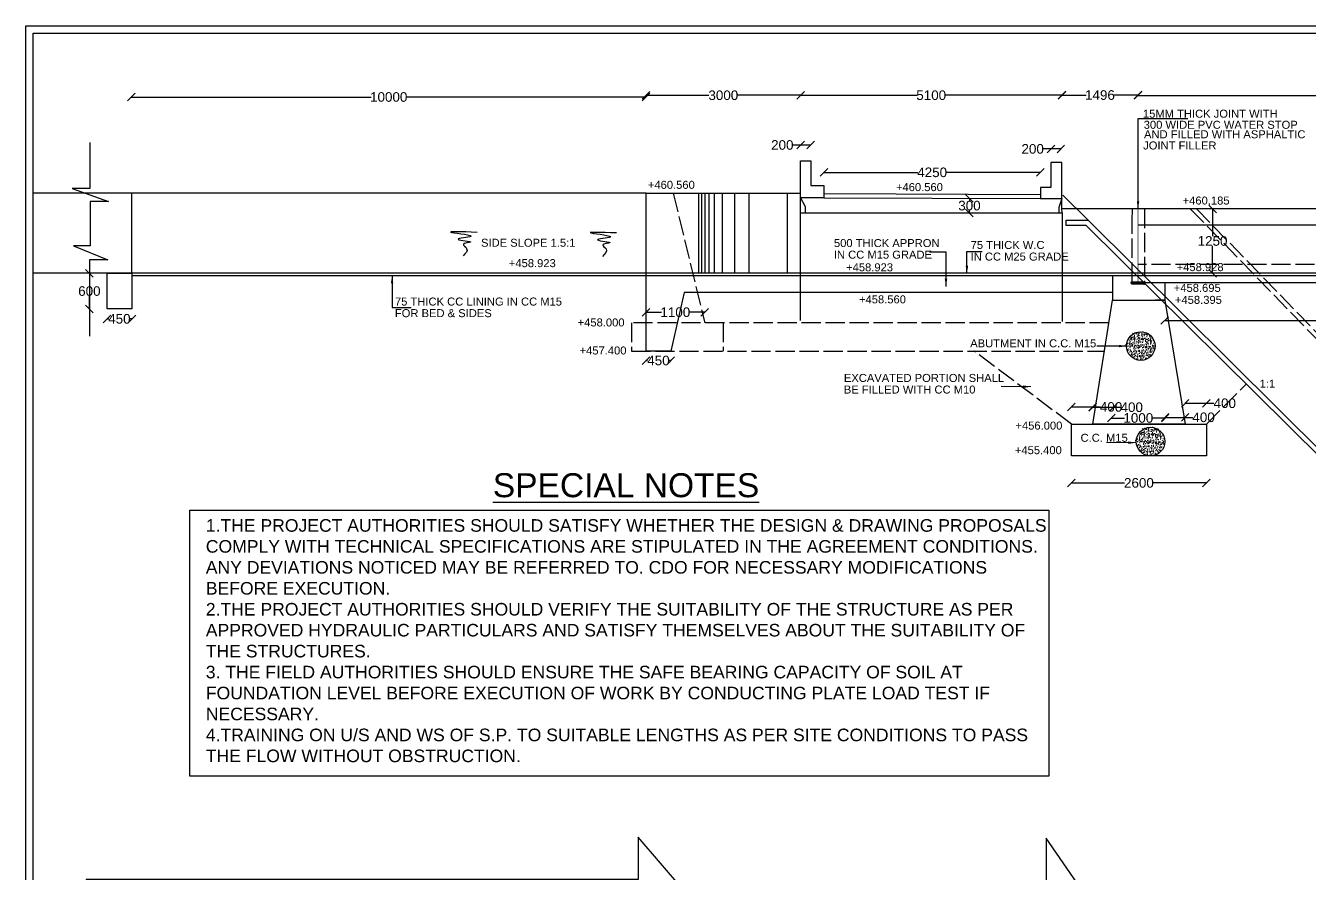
# Model space of a CAD drawing. Header units: millimetres. Extents: x 5124 to 6568637, y 2311 to 91879094.
# Drawn here: x 3473293 to 3489348, y 45950701 to 45961308 of the extents above; entities that cross this region are included whole.
import ezdxf

# ---------------------------------------------------------------- set-up
doc = ezdxf.new("R2010")
doc.units = ezdxf.units.MM
doc.header["$MEASUREMENT"] = 0
doc.linetypes.add('ACAD_ISO02W100', pattern=[15, 12, -3])
for name, color, linetype in [('DIMENSION', 7, 'Continuous'), ('DRAWING', 7, 'Continuous'), ('TEXT', 7, 'Continuous')]:
    doc.layers.add(name, color=color, linetype=linetype)
doc.styles.get("Standard").update_dxf_attribs({"font": 'arial.ttf', "height": 120})
doc.dimstyles.get("Standard").update_dxf_attribs({"dimtxt": 200, "dimasz": 110, "dimexe": 0.18, "dimexo": 0.0625, "dimgap": 0.09, "dimtad": 0, "dimtih": 1, "dimtoh": 1, "dimdec": 0, "dimzin": 0, "dimdsep": 46, "dimtxsty": 'Standard', "dimblk": 'OBLIQUE', "dimcen": 0.09, "dimse1": 1, "dimse2": 1, "dimadec": 0, "dimazin": 0, "dimtfac": 1, "dimtdec": 0, "dimtofl": 0, "dimtmove": 0, "dimatfit": 3, "dimfxl": 1, "dimtolj": 1, "dimtzin": 0, "dimarcsym": 0})
pattern_1 = [(45, (57425, 1847), (-0.08838834764832, 0.08838834764832), [])]

# ---------------------------------------------------------------- blocks, each defined once
blk = doc.blocks.new('_Oblique')
at = {"color": 0, "linetype": 'ByBlock', "lineweight": -2}
blk.add_line((-0.5, -0.5), (0.5, 0.5), dxfattribs=at)
blk = doc.blocks.new('*D56')
at = {"layer": 'Defpoints', "color": 0}
for p in [(3474613, 45960408), (3481046, 45960416), (3481046, 45960402)]:
    blk.add_point(p, dxfattribs=at)
at = {"layer": 'DIMENSION', "color": 0, "lineweight": -2}
for p, q in [((3474613, 45960416), (3477609, 45960416)), ((3481046, 45960416), (3478050, 45960416))]:
    blk.add_line(p, q, dxfattribs=at)
at = {"layer": 'DIMENSION', "color": 0, "lineweight": -2, "xscale": 95, "yscale": 95, "zscale": 95, "rotation": 180}
blk.add_blockref('_Oblique', (3474613, 45960416), dxfattribs=at)
at = {"layer": 'DIMENSION', "color": 0, "lineweight": -2, "xscale": 95, "yscale": 95, "zscale": 95}
blk.add_blockref('_Oblique', (3481046, 45960416), dxfattribs=at)
at = {"layer": 'DIMENSION', "color": 0, "insert": (3477830, 45960416), "char_height": 120, "attachment_point": 5}
blk.add_mtext('\\A1;10000', dxfattribs=at)
blk = doc.blocks.new('*D57')
at = {"layer": 'Defpoints', "color": 0}
for p in [(3482977.5, 45960437.5), (3481046, 45959215.5), (3482977.5, 45959215.5)]:
    blk.add_point(p, dxfattribs=at)
at = {"layer": 'DIMENSION', "color": 0, "lineweight": -2}
for p, q in [((3481046, 45960437.5), (3481832.72412, 45960437.5)), ((3482977.5, 45960437.5), (3482190.77588, 45960437.5))]:
    blk.add_line(p, q, dxfattribs=at)
at = {"layer": 'DIMENSION', "color": 0, "lineweight": -2, "xscale": 95, "yscale": 95, "zscale": 95, "rotation": 180}
blk.add_blockref('_Oblique', (3481046, 45960437.5), dxfattribs=at)
at = {"layer": 'DIMENSION', "color": 0, "lineweight": -2, "xscale": 95, "yscale": 95, "zscale": 95}
blk.add_blockref('_Oblique', (3482977.5, 45960437.5), dxfattribs=at)
at = {"layer": 'DIMENSION', "color": 0, "insert": (3482011.75, 45960437.5), "char_height": 120, "attachment_point": 5}
blk.add_mtext('\\A1;3000', dxfattribs=at)
blk = doc.blocks.new('*D58')
at = {"layer": 'Defpoints', "color": 0}
for p in [(3482978, 45959816), (3482978, 45959620), (3483104, 45959620)]:
    blk.add_point(p, dxfattribs=at)
at = {"layer": 'DIMENSION', "color": 0, "lineweight": -2}
for p, q in [((3482978, 45959816), (3482882, 45959816)), ((3483104, 45959816), (3482978, 45959816))]:
    blk.add_line(p, q, dxfattribs=at)
at = {"layer": 'DIMENSION', "color": 0, "lineweight": -2, "xscale": 95, "yscale": 95, "zscale": 95, "rotation": 180}
blk.add_blockref('_Oblique', (3482978, 45959816), dxfattribs=at)
at = {"layer": 'DIMENSION', "color": 0, "lineweight": -2, "xscale": 95, "yscale": 95, "zscale": 95}
blk.add_blockref('_Oblique', (3483104, 45959816), dxfattribs=at)
at = {"layer": 'DIMENSION', "color": 0, "insert": (3482749, 45959816), "char_height": 120, "attachment_point": 5}
blk.add_mtext('\\A1;200', dxfattribs=at)
blk = doc.blocks.new('*D59')
at = {"layer": 'Defpoints', "color": 0}
for p in [(3486244, 45960438), (3482978, 45959620), (3486244, 45959599)]:
    blk.add_point(p, dxfattribs=at)
at = {"layer": 'DIMENSION', "color": 0, "lineweight": -2}
for p, q in [((3482978, 45960438), (3484431, 45960438)), ((3486244, 45960438), (3484790, 45960438))]:
    blk.add_line(p, q, dxfattribs=at)
at = {"layer": 'DIMENSION', "color": 0, "lineweight": -2, "xscale": 95, "yscale": 95, "zscale": 95, "rotation": 180}
blk.add_blockref('_Oblique', (3482978, 45960438), dxfattribs=at)
at = {"layer": 'DIMENSION', "color": 0, "lineweight": -2, "xscale": 95, "yscale": 95, "zscale": 95}
blk.add_blockref('_Oblique', (3486244, 45960438), dxfattribs=at)
at = {"layer": 'DIMENSION', "color": 0, "insert": (3484610, 45960438), "char_height": 120, "attachment_point": 5}
blk.add_mtext('\\A1;5100', dxfattribs=at)
blk = doc.blocks.new('*D60')
at = {"layer": 'Defpoints', "color": 0}
for p in [(3486106, 45959767), (3486106, 45959599), (3486230, 45959599)]:
    blk.add_point(p, dxfattribs=at)
at = {"layer": 'DIMENSION', "color": 0, "lineweight": -2}
for p, q in [((3486106, 45959767), (3486011, 45959767)), ((3486230, 45959767), (3486106, 45959767))]:
    blk.add_line(p, q, dxfattribs=at)
at = {"layer": 'DIMENSION', "color": 0, "lineweight": -2, "xscale": 95, "yscale": 95, "zscale": 95, "rotation": 180}
blk.add_blockref('_Oblique', (3486106, 45959767), dxfattribs=at)
at = {"layer": 'DIMENSION', "color": 0, "lineweight": -2, "xscale": 95, "yscale": 95, "zscale": 95}
blk.add_blockref('_Oblique', (3486230, 45959767), dxfattribs=at)
at = {"layer": 'DIMENSION', "color": 0, "insert": (3485878, 45959767), "char_height": 120, "attachment_point": 5}
blk.add_mtext('\\A1;200', dxfattribs=at)
blk = doc.blocks.new('*D61')
at = {"layer": 'Defpoints', "color": 0}
for p in [(3485974, 45959474), (3483270, 45959308), (3485974, 45959287)]:
    blk.add_point(p, dxfattribs=at)
at = {"layer": 'DIMENSION', "color": 0, "lineweight": -2}
for p, q in [((3483270, 45959474), (3484441, 45959474)), ((3485974, 45959474), (3484803, 45959474))]:
    blk.add_line(p, q, dxfattribs=at)
at = {"layer": 'DIMENSION', "color": 0, "lineweight": -2, "xscale": 95, "yscale": 95, "zscale": 95, "rotation": 180}
blk.add_blockref('_Oblique', (3483270, 45959474), dxfattribs=at)
at = {"layer": 'DIMENSION', "color": 0, "lineweight": -2, "xscale": 95, "yscale": 95, "zscale": 95}
blk.add_blockref('_Oblique', (3485974, 45959474), dxfattribs=at)
at = {"layer": 'DIMENSION', "color": 0, "insert": (3484622, 45959474), "char_height": 120, "attachment_point": 5}
blk.add_mtext('\\A1;4250', dxfattribs=at)
blk = doc.blocks.new('*D62')
at = {"layer": 'Defpoints', "color": 0}
for p in [(3485088, 45959150), (3485088, 45958966), (3485088, 45958966)]:
    blk.add_point(p, dxfattribs=at)
at = {"layer": 'DIMENSION', "color": 0, "lineweight": -2}
for p, q in [((3485088, 45959150), (3485088, 45959120)), ((3485088, 45958966), (3485088, 45958997))]:
    blk.add_line(p, q, dxfattribs=at)
at = {"layer": 'DIMENSION', "color": 0, "lineweight": -2, "xscale": 95, "yscale": 95, "zscale": 95}
for p, rotation in [((3485088, 45959150), 90), ((3485088, 45958966), 270)]:
    blk.add_blockref('_Oblique', p, dxfattribs=dict(at, rotation=rotation))
at = {"layer": 'DIMENSION', "color": 0, "insert": (3485088, 45959058), "char_height": 120, "attachment_point": 5}
blk.add_mtext('\\A1;300', dxfattribs=at)
blk = doc.blocks.new('*D63')
at = {"layer": 'Defpoints', "color": 0}
for p in [(3481046, 45957726), (3481046, 45957592), (3481779, 45957592)]:
    blk.add_point(p, dxfattribs=at)
at = {"layer": 'DIMENSION', "color": 0, "lineweight": -2}
for p, q in [((3481046, 45957726), (3481239, 45957726)), ((3481779, 45957726), (3481586, 45957726))]:
    blk.add_line(p, q, dxfattribs=at)
at = {"layer": 'DIMENSION', "color": 0, "lineweight": -2, "xscale": 95, "yscale": 95, "zscale": 95, "rotation": 180}
blk.add_blockref('_Oblique', (3481046, 45957726), dxfattribs=at)
at = {"layer": 'DIMENSION', "color": 0, "lineweight": -2, "xscale": 95, "yscale": 95, "zscale": 95}
blk.add_blockref('_Oblique', (3481779, 45957726), dxfattribs=at)
at = {"layer": 'DIMENSION', "color": 0, "insert": (3481412, 45957726), "char_height": 120, "attachment_point": 5}
blk.add_mtext('\\A1;1100', dxfattribs=at)
blk = doc.blocks.new('*D64')
at = {"layer": 'Defpoints', "color": 0}
for p in [(3481046, 45957241), (3481356, 45957241), (3481356, 45957122)]:
    blk.add_point(p, dxfattribs=at)
at = {"layer": 'DIMENSION', "color": 0, "lineweight": -2}
for p, q in [((3481046, 45957122), (3481066, 45957122)), ((3481356, 45957122), (3481336, 45957122))]:
    blk.add_line(p, q, dxfattribs=at)
at = {"layer": 'DIMENSION', "color": 0, "lineweight": -2, "xscale": 95, "yscale": 95, "zscale": 95, "rotation": 180}
blk.add_blockref('_Oblique', (3481046, 45957122), dxfattribs=at)
at = {"layer": 'DIMENSION', "color": 0, "lineweight": -2, "xscale": 95, "yscale": 95, "zscale": 95}
blk.add_blockref('_Oblique', (3481356, 45957122), dxfattribs=at)
at = {"layer": 'DIMENSION', "color": 0, "insert": (3481201, 45957122), "char_height": 120, "attachment_point": 5}
blk.add_mtext('\\A1;450', dxfattribs=at)
blk = doc.blocks.new('*D65')
at = {"layer": 'Defpoints', "color": 0}
for p in [(3487195, 45960440), (3486244, 45959599), (3487195, 45959599)]:
    blk.add_point(p, dxfattribs=at)
at = {"layer": 'DIMENSION', "color": 0, "lineweight": -2}
for p, q in [((3486244, 45960440), (3486546, 45960440)), ((3487195, 45960440), (3486893, 45960440))]:
    blk.add_line(p, q, dxfattribs=at)
at = {"layer": 'DIMENSION', "color": 0, "lineweight": -2, "xscale": 95, "yscale": 95, "zscale": 95, "rotation": 180}
blk.add_blockref('_Oblique', (3486244, 45960440), dxfattribs=at)
at = {"layer": 'DIMENSION', "color": 0, "lineweight": -2, "xscale": 95, "yscale": 95, "zscale": 95}
blk.add_blockref('_Oblique', (3487195, 45960440), dxfattribs=at)
at = {"layer": 'DIMENSION', "color": 0, "insert": (3486719, 45960440), "char_height": 120, "attachment_point": 5}
blk.add_mtext('\\A1;1496', dxfattribs=at)
blk = doc.blocks.new('*D66')
at = {"layer": 'Defpoints', "color": 0}
for p in [(3492658, 45960436), (3487195, 45960146), (3492658, 45959018)]:
    blk.add_point(p, dxfattribs=at)
at = {"layer": 'DIMENSION', "color": 0, "lineweight": -2}
for p, q in [((3487195, 45960436), (3489748, 45960436)), ((3492658, 45960436), (3490106, 45960436))]:
    blk.add_line(p, q, dxfattribs=at)
at = {"layer": 'DIMENSION', "color": 0, "lineweight": -2, "xscale": 95, "yscale": 95, "zscale": 95, "rotation": 180}
blk.add_blockref('_Oblique', (3487195, 45960436), dxfattribs=at)
at = {"layer": 'DIMENSION', "color": 0, "lineweight": -2, "xscale": 95, "yscale": 95, "zscale": 95}
blk.add_blockref('_Oblique', (3492658, 45960436), dxfattribs=at)
at = {"layer": 'DIMENSION', "color": 0, "insert": (3489927, 45960436), "char_height": 120, "attachment_point": 5}
blk.add_mtext('\\A1;8500', dxfattribs=at)
blk = doc.blocks.new('*D67')
at = {"layer": 'Defpoints', "color": 0}
for p in [(3488126, 45959018), (3488940, 45959018), (3489012, 45958213)]:
    blk.add_point(p, dxfattribs=at)
at = {"layer": 'DIMENSION', "color": 0, "lineweight": -2}
for p, q in [((3488126, 45959018), (3488126, 45958677)), ((3488126, 45958213), (3488126, 45958554))]:
    blk.add_line(p, q, dxfattribs=at)
at = {"layer": 'DIMENSION', "color": 0, "lineweight": -2, "xscale": 95, "yscale": 95, "zscale": 95}
for p, rotation in [((3488126, 45959018), 90), ((3488126, 45958213), 270)]:
    blk.add_blockref('_Oblique', p, dxfattribs=dict(at, rotation=rotation))
at = {"layer": 'DIMENSION', "color": 0, "insert": (3488126, 45958616), "char_height": 120, "attachment_point": 5}
blk.add_mtext('\\A1;1250', dxfattribs=at)
blk = doc.blocks.new('*D68')
at = {"layer": 'Defpoints', "color": 0}
for p in [(3486628, 45956542), (3486362, 45956328), (3486628, 45956328)]:
    blk.add_point(p, dxfattribs=at)
at = {"layer": 'DIMENSION', "color": 0, "lineweight": -2}
for p, q in [((3486362, 45956542), (3486628, 45956542)), ((3486628, 45956542), (3486723, 45956542))]:
    blk.add_line(p, q, dxfattribs=at)
at = {"layer": 'DIMENSION', "color": 0, "lineweight": -2, "xscale": 95, "yscale": 95, "zscale": 95, "rotation": 180}
blk.add_blockref('_Oblique', (3486362, 45956542), dxfattribs=at)
at = {"layer": 'DIMENSION', "color": 0, "lineweight": -2, "xscale": 95, "yscale": 95, "zscale": 95}
blk.add_blockref('_Oblique', (3486628, 45956542), dxfattribs=at)
at = {"layer": 'DIMENSION', "color": 0, "insert": (3486858, 45956542), "char_height": 120, "attachment_point": 5}
blk.add_mtext('\\A1;400', dxfattribs=at)
blk = doc.blocks.new('*D69')
at = {"layer": 'Defpoints', "color": 0}
for p in [(3486886, 45956538), (3486628, 45956328), (3486886, 45956328)]:
    blk.add_point(p, dxfattribs=at)
at = {"layer": 'DIMENSION', "color": 0, "lineweight": -2}
for p, q in [((3486628, 45956538), (3486886, 45956538)), ((3486886, 45956538), (3486981, 45956538))]:
    blk.add_line(p, q, dxfattribs=at)
at = {"layer": 'DIMENSION', "color": 0, "lineweight": -2, "xscale": 95, "yscale": 95, "zscale": 95, "rotation": 180}
blk.add_blockref('_Oblique', (3486628, 45956538), dxfattribs=at)
at = {"layer": 'DIMENSION', "color": 0, "lineweight": -2, "xscale": 95, "yscale": 95, "zscale": 95}
blk.add_blockref('_Oblique', (3486886, 45956538), dxfattribs=at)
at = {"layer": 'DIMENSION', "color": 0, "insert": (3487116, 45956538), "char_height": 120, "attachment_point": 5}
blk.add_mtext('\\A1;400', dxfattribs=at)
blk = doc.blocks.new('*D70')
at = {"layer": 'Defpoints', "color": 0}
for p in [(3487534, 45956404), (3486860, 45956328), (3487534, 45956328)]:
    blk.add_point(p, dxfattribs=at)
at = {"layer": 'DIMENSION', "color": 0, "lineweight": -2}
for p, q in [((3486860, 45956404), (3487024, 45956404)), ((3487534, 45956404), (3487371, 45956404))]:
    blk.add_line(p, q, dxfattribs=at)
at = {"layer": 'DIMENSION', "color": 0, "lineweight": -2, "xscale": 95, "yscale": 95, "zscale": 95, "rotation": 180}
blk.add_blockref('_Oblique', (3486860, 45956404), dxfattribs=at)
at = {"layer": 'DIMENSION', "color": 0, "lineweight": -2, "xscale": 95, "yscale": 95, "zscale": 95}
blk.add_blockref('_Oblique', (3487534, 45956404), dxfattribs=at)
at = {"layer": 'DIMENSION', "color": 0, "insert": (3487198, 45956404), "char_height": 120, "attachment_point": 5}
blk.add_mtext('\\A1;1000', dxfattribs=at)
blk = doc.blocks.new('*D71')
at = {"layer": 'Defpoints', "color": 0}
for p in [(3487784, 45956412), (3487534, 45956328), (3487784, 45956328)]:
    blk.add_point(p, dxfattribs=at)
at = {"layer": 'DIMENSION', "color": 0, "lineweight": -2}
for p, q in [((3487534, 45956412), (3487784, 45956412)), ((3487784, 45956412), (3487880, 45956412))]:
    blk.add_line(p, q, dxfattribs=at)
at = {"layer": 'DIMENSION', "color": 0, "lineweight": -2, "xscale": 95, "yscale": 95, "zscale": 95, "rotation": 180}
blk.add_blockref('_Oblique', (3487534, 45956412), dxfattribs=at)
at = {"layer": 'DIMENSION', "color": 0, "lineweight": -2, "xscale": 95, "yscale": 95, "zscale": 95}
blk.add_blockref('_Oblique', (3487784, 45956412), dxfattribs=at)
at = {"layer": 'DIMENSION', "color": 0, "insert": (3488014, 45956412), "char_height": 120, "attachment_point": 5}
blk.add_mtext('\\A1;400', dxfattribs=at)
blk = doc.blocks.new('*D72')
at = {"layer": 'Defpoints', "color": 0}
for p in [(3488050, 45956588), (3487784, 45956328), (3488050, 45956328)]:
    blk.add_point(p, dxfattribs=at)
at = {"layer": 'DIMENSION', "color": 0, "lineweight": -2}
for p, q in [((3487784, 45956588), (3488050, 45956588)), ((3488050, 45956588), (3488144, 45956588))]:
    blk.add_line(p, q, dxfattribs=at)
at = {"layer": 'DIMENSION', "color": 0, "lineweight": -2, "xscale": 95, "yscale": 95, "zscale": 95, "rotation": 180}
blk.add_blockref('_Oblique', (3487784, 45956588), dxfattribs=at)
at = {"layer": 'DIMENSION', "color": 0, "lineweight": -2, "xscale": 95, "yscale": 95, "zscale": 95}
blk.add_blockref('_Oblique', (3488050, 45956588), dxfattribs=at)
at = {"layer": 'DIMENSION', "color": 0, "insert": (3488279, 45956588), "char_height": 120, "attachment_point": 5}
blk.add_mtext('\\A1;400', dxfattribs=at)
blk = doc.blocks.new('*D73')
at = {"layer": 'Defpoints', "color": 0}
for p in [(3486362, 45955931.5), (3488049.5, 45955931.5), (3488049.5, 45955592.5)]:
    blk.add_point(p, dxfattribs=at)
at = {"layer": 'DIMENSION', "color": 0, "lineweight": -2}
for p, q in [((3486362, 45955592.5), (3487025.66, 45955592.5)), ((3488049.5, 45955592.5), (3487385.84, 45955592.5))]:
    blk.add_line(p, q, dxfattribs=at)
at = {"layer": 'DIMENSION', "color": 0, "lineweight": -2, "xscale": 95, "yscale": 95, "zscale": 95, "rotation": 180}
blk.add_blockref('_Oblique', (3486362, 45955592.5), dxfattribs=at)
at = {"layer": 'DIMENSION', "color": 0, "lineweight": -2, "xscale": 95, "yscale": 95, "zscale": 95}
blk.add_blockref('_Oblique', (3488049.5, 45955592.5), dxfattribs=at)
at = {"layer": 'DIMENSION', "color": 0, "insert": (3487205.75, 45955592.5), "char_height": 120, "attachment_point": 5}
blk.add_mtext('\\A1;2600', dxfattribs=at)
blk = doc.blocks.new('*D74')
at = {"layer": 'Defpoints', "color": 0}
for p in [(3487529, 45957878), (3492466, 45957676), (3492466, 45957623)]:
    blk.add_point(p, dxfattribs=at)
at = {"layer": 'DIMENSION', "color": 0, "lineweight": -2}
for p, q in [((3487529, 45957623), (3489819, 45957623)), ((3492466, 45957623), (3490176, 45957623))]:
    blk.add_line(p, q, dxfattribs=at)
at = {"layer": 'DIMENSION', "color": 0, "lineweight": -2, "xscale": 95, "yscale": 95, "zscale": 95, "rotation": 180}
blk.add_blockref('_Oblique', (3487529, 45957623), dxfattribs=at)
at = {"layer": 'DIMENSION', "color": 0, "lineweight": -2, "xscale": 95, "yscale": 95, "zscale": 95}
blk.add_blockref('_Oblique', (3492466, 45957623), dxfattribs=at)
at = {"layer": 'DIMENSION', "color": 0, "insert": (3489997, 45957623), "char_height": 120, "attachment_point": 5}
blk.add_mtext('\\A1;7500', dxfattribs=at)
blk = doc.blocks.new('*D165')
at = {"layer": 'Defpoints', "color": 0}
for p in [(3474310, 45958213), (3474089, 45957767), (3474310, 45957767)]:
    blk.add_point(p, dxfattribs=at)
at = {"layer": 'DIMENSION', "color": 0, "lineweight": -2}
for p, q in [((3474089, 45958213), (3474089, 45958051)), ((3474089, 45957767), (3474089, 45957929))]:
    blk.add_line(p, q, dxfattribs=at)
at = {"layer": 'DIMENSION', "color": 0, "lineweight": -2, "xscale": 95, "yscale": 95, "zscale": 95}
for p, rotation in [((3474089, 45958213), 90), ((3474089, 45957767), 270)]:
    blk.add_blockref('_Oblique', p, dxfattribs=dict(at, rotation=rotation))
at = {"layer": 'DIMENSION', "color": 0, "insert": (3474089, 45957990), "char_height": 120, "attachment_point": 5}
blk.add_mtext('\\A1;600', dxfattribs=at)
blk = doc.blocks.new('*D166')
at = {"layer": 'Defpoints', "color": 0}
for p in [(3474310, 45957767), (3474620, 45957767), (3474620, 45957643)]:
    blk.add_point(p, dxfattribs=at)
at = {"layer": 'DIMENSION', "color": 0, "lineweight": -2}
for p, q in [((3474310, 45957643), (3474330, 45957643)), ((3474620, 45957643), (3474599, 45957643))]:
    blk.add_line(p, q, dxfattribs=at)
at = {"layer": 'DIMENSION', "color": 0, "lineweight": -2, "xscale": 95, "yscale": 95, "zscale": 95, "rotation": 180}
blk.add_blockref('_Oblique', (3474310, 45957643), dxfattribs=at)
at = {"layer": 'DIMENSION', "color": 0, "lineweight": -2, "xscale": 95, "yscale": 95, "zscale": 95}
blk.add_blockref('_Oblique', (3474620, 45957643), dxfattribs=at)
at = {"layer": 'DIMENSION', "color": 0, "insert": (3474464, 45957643), "char_height": 120, "attachment_point": 5}
blk.add_mtext('\\A1;450', dxfattribs=at)

msp = doc.modelspace()

# ---------------------------------------------------------------- hatches: boundary and pattern name
at = {"layer": 'DRAWING'}
h = msp.add_hatch(dxfattribs=at)
h.set_pattern_fill('ANSI31', color=256, style=0)
h.set_pattern_definition(pattern_1)
h.paths.add_polyline_path([(3487259, 45958103.6), (3487259, 45958104.3), (3487203.5, 45958104.3), (3487203.5, 45958079), (3487259, 45958079), (3487259, 45958079.1, -0.2435486), (3487252.7, 45958091.4, -0.2435486)])
h.paths.add_polyline_path([(3487203.5, 45958104.3), (3487183, 45958104.3), (3487183, 45958079), (3487203.5, 45958079)])
h.paths.add_polyline_path([(3487183, 45958104.3), (3487130.9, 45958104.3, -0.2604455), (3487138, 45958091.5, -0.2518273), (3487131.3, 45958079), (3487183, 45958079)])
h.paths.add_polyline_path([(3487130.9, 45958104.3, 0.5867405), (3487108, 45958091.5, 0.5976645), (3487131.3, 45958079), (3487130.9, 45958079)])
h.paths.add_polyline_path([(3487259, 45958103.6), (3487259, 45958079.1, 0.6083007), (3487282.6, 45958091.4, 0.6083007)])
h = msp.add_hatch(dxfattribs=at)
h.set_pattern_fill('ANSI31', color=256, style=0)
h.set_pattern_definition(pattern_1)
h.paths.add_polyline_path([(3487138, 45958091.5, 0.2604455), (3487130.9, 45958104.3), (3487130.9, 45958079), (3487131.3, 45958079, 0.2518273)])
h.paths.add_polyline_path([(3487259, 45958103.6, 0.2435486), (3487252.7, 45958091.4, 0.2435486), (3487259, 45958079.1)])
h = msp.add_hatch(dxfattribs=at)
h.set_pattern_fill('AR-CONC,_O', color=256, scale=10)
h.set_pattern_definition([(50, (57044.78, 1950.685), (71.72601826, -6.2752135), [7.5, -82.5]), (355, (57044.78, 1950.685), (-13.87513336, 75.21921337), [6, -66]), (100.4514, (57050.756, 1950.16), (57.85093817, 68.94395421), [6.374019, -70.1142112]), (46.1842, (57044.78, 1970.685), (106.72410486, -16.55190143), [11.25, -123.75]), (96.6356, (57053.67, 1969.31), (93.46627055, 97.4117871), [9.5610288, -105.1713]), (351.1842, (57044.78, 1970.69), (93.46619451, 97.4118601), [9, -99]), (21, (57054.78, 1965.685), (59.69070521, -40.26188907), [7.5, -82.5]), (326, (57054.78, 1965.685), (24.33153319, 72.5150045), [6, -66]), (71.4514, (57059.75, 1962.33), (84.02226286, 32.25304967), [6.374019, -70.1142112]), (37.5, (57044.779, 1950.685), (1.215985532, 33.289385383), [0, -65.2, 0, -67, 0, -66.25]), (7.5, (57044.78, 1950.685), (26.306953744, 39.441171188), [0, -38.2, 0, -63.7, 0, -25.25]), (327.5, (57022.479, 1950.685), (53.382243617, -2.255487173), [0, -25, 0, -78, 0, -103.5]), (317.5, (57012.48, 1950.685), (58.318616934, 10.010498233), [0, -32.5, 0, -51.8, 0, -73.5])])
h.paths.add_polyline_path([(3487043.8, 45957312.2, 1), (3487400.8, 45957312.2, 1)])
h = msp.add_hatch(dxfattribs=at)
h.set_pattern_fill('AR-CONC,_O', color=256, scale=10)
h.set_pattern_definition([(50, (57166.28, 757.685), (71.72601826, -6.2752135), [7.5, -82.5]), (355, (57166.28, 757.685), (-13.87513336, 75.21921337), [6, -66]), (100.4514, (57172.256, 757.16), (57.85093817, 68.94395421), [6.374019, -70.1142112]), (46.1842, (57166.28, 777.685), (106.72410486, -16.55190143), [11.25, -123.75]), (96.6356, (57175.17, 776.31), (93.46627055, 97.4117871), [9.5610288, -105.1713]), (351.1842, (57166.28, 777.69), (93.46619451, 97.4118601), [9, -99]), (21, (57176.28, 772.685), (59.69070521, -40.26188907), [7.5, -82.5]), (326, (57176.28, 772.685), (24.33153319, 72.5150045), [6, -66]), (71.4514, (57181.25, 769.33), (84.02226286, 32.25304967), [6.374019, -70.1142112]), (37.5, (57166.279, 757.685), (1.215985532, 33.289385383), [0, -65.2, 0, -67, 0, -66.25]), (7.5, (57166.28, 757.685), (26.306953744, 39.441171188), [0, -38.2, 0, -63.7, 0, -25.25]), (327.5, (57143.979, 757.685), (53.382243617, -2.255487173), [0, -25, 0, -78, 0, -103.5]), (317.5, (57133.98, 757.685), (58.318616934, 10.010498233), [0, -32.5, 0, -51.8, 0, -73.5])])
h.paths.add_polyline_path([(3487165.3, 45956119.2, 1), (3487522.3, 45956119.2, 1)])

# ---------------------------------------------------------------- linework, layer by layer
for points in [[(3473293, 45961307.5), (3526245, 45961307.5), (3526245, 45929697), (3473293, 45929697)], [(3473386.1, 45961214.4), (3526151.9, 45961214.4), (3526151.9, 45929790.1), (3473386.1, 45929790.1)], [(3474619.5, 45957767), (3474309.5, 45957767), (3474309.5, 45958213), (3474619.5, 45958213)], [(3487130.9, 45958104.3), (3487259, 45958104.3), (3487259, 45958079), (3487130.9, 45958079)], [(3486874, 45957878.5), (3487529, 45957878.5), (3487784.5, 45956327.5), (3486628, 45956327.5)], [(3486362, 45956327.5), (3488049.5, 45956327.5), (3488049.5, 45955931.5), (3486362, 45955931.5)], [(3475344, 45955250.5), (3486081.5, 45955250.5), (3486081.5, 45951929), (3475344, 45951929)]]:
    msp.add_lwpolyline(points, close=True, dxfattribs=at)
for points in [[(3474096, 45959846), (3474096, 45959274.5), (3473875.5, 45959274.5), (3474328, 45959111), (3474099, 45959111), (3474099, 45958558), (3473889, 45958558), (3474320.5, 45958381.5), (3474089, 45958381.5), (3474089, 45957428)], [(3482977.5, 45957622.5), (3482977.5, 45959619.5), (3483104.5, 45959619.5), (3483104.5, 45959308), (3483270, 45959308), (3483270, 45959156), (3482977.5, 45959156)], [(3482977.5, 45958966.5), (3486245.5, 45958966.5), (3486243.5, 45959018.5), (3486243.5, 45959599), (3486106, 45959599), (3486106, 45959287), (3485974, 45959287), (3485974, 45959147), (3486243.5, 45959147)], [(3481046, 45959215.5), (3473386.1, 45959215.5)], [(3474619.5, 45958213), (3474619.5, 45959215.5)], [(3481355.5, 45957241), (3481046, 45957241), (3481046, 45959215.5), (3482977.5, 45959215.5)], [(3481703, 45959215.5), (3481703, 45958213)], [(3481740, 45959215.5), (3481740, 45958213)], [(3481779.5, 45959215.5), (3481779.5, 45958213)], [(3481830, 45959215.5), (3481830, 45958213)], [(3481898, 45959215.5), (3481898, 45958213)], [(3481998.5, 45959215.5), (3481998.5, 45958213)], [(3482153.5, 45959215.5), (3482153.5, 45958213)], [(3482329, 45959215.5), (3482329, 45958213)], [(3482810.5, 45959215.5), (3482810.5, 45958213)], [(3482977.5, 45959156), (3483035, 45959047.5), (3483035, 45958966.5)], [(3483270, 45959210), (3485974, 45959196)], [(3483270, 45959156), (3485974, 45959147)], [(3486243.5, 45959147), (3486203.5, 45959034.5), (3486203.5, 45958966.5)], [(3486571.5, 45958877.5), (3486256, 45959189)], [(3495402, 45959018.5), (3486243.5, 45959018.5)], [(3486245.5, 45958966.5), (3486245.5, 45957611.5)], [(3495401, 45955883.5), (3489499.5, 45955883.5), (3486546, 45958810.5), (3486298, 45958810.5), (3486298, 45958877.5), (3486571.5, 45958877.5), (3489532.5, 45955936), (3495401.5, 45955936)], [(3495402, 45958812.5), (3487191.5, 45958812.5)], [(3495402, 45958213), (3473386.1, 45958213)], [(3495402, 45958182), (3474619.5, 45958182)], [(3486874, 45958182), (3486874, 45957878.5), (3487424, 45957878.5), (3487529, 45957878.5)], [(3495402, 45958092.5), (3487191.5, 45958092.5)], [(3487529, 45958092.5), (3487529, 45957878.5), (3487413, 45957878.5)], [(3486874, 45957972.5), (3481523.5, 45957972.5), (3481355.5, 45957241)], [(3495402, 45950634.5), (3491229.5, 45950634.5), (3491229.5, 45950144.5), (3490567, 45951147), (3490567, 45950616.5), (3486737.5, 45950616.5), (3486737.5, 45950150), (3486046, 45951153.5), (3486046, 45950602), (3481783.5, 45950602), (3481783.5, 45950191), (3480946, 45951165), (3480946, 45950635.5), (3474047.5, 45950635.5), (3474047.5, 45936586.5)]]:
    msp.add_lwpolyline(points, dxfattribs=at)
at = {"layer": 'DRAWING', "linetype": 'ACAD_ISO02W100', "ltscale": 20}
for points in [[(3481387, 45959215.5), (3481779, 45957592.5)], [(3487123, 45958106.5), (3487123, 45958870), (3487124, 45959018.5)], [(3487274.4, 45959018.5), (3487275.2, 45958104.3)], [(3487848, 45959018.5), (3490838.5, 45955936)], [(3487926.5, 45959018.5), (3490917, 45955936)], [(3495402, 45958322), (3487191.5, 45958322)], [(3486828.6, 45957592.5), (3480863.5, 45957592.5), (3480863.5, 45957241), (3486772.9, 45957241)], [(3482010, 45957592.5), (3482010, 45957241)], [(3486362, 45956327.5), (3485145, 45957241)], [(3488049.5, 45956327.5), (3488546, 45956828.5)]]:
    msp.add_lwpolyline(points, dxfattribs=at)
at = {"layer": 'DRAWING', "const_width": 10}
msp.add_lwpolyline([(3487194.9, 45958079), (3487194.9, 45959018.5)], dxfattribs=at)
at = {"layer": 'DRAWING'}
for centre, radius in [((3487123, 45958091.5), 15), ((3487229.4, 45957303), 178.5), ((3487350.9, 45956110), 178.5)]:
    msp.add_circle(centre, radius, dxfattribs=at)
for points in [[(3478934.1, 45958724), (3478620.1, 45958724), (3478857.6, 45958671.5), (3478698.6, 45958637.5), (3478851.6, 45958601), (3478763.1, 45958575), (3478803.6, 45958524.5), (3478759.1, 45958432)], [(3480676.2, 45958716.5), (3480362.2, 45958716.5), (3480599.7, 45958664), (3480440.7, 45958630), (3480593.7, 45958593.5), (3480505.2, 45958567.5), (3480545.7, 45958517), (3480501.2, 45958424.5)]]:
    msp.add_spline(points, degree=3, dxfattribs=at)

# ---------------------------------------------------------------- texts
at = {"layer": 'DRAWING', "char_height": 100, "attachment_point": 1}
for s, insert, width in [('JOINT FILLER', (3487259, 45959860.5), 955.958), ('C.C. M15  ', (3486476.5, 45956207), 606.293)]:
    msp.add_mtext(s, dxfattribs=dict(at, insert=insert, width=width))
at = {"layer": 'TEXT'}
for s, p in [('15MM THICK JOINT WITH ', (3487256, 45960157.6)), ('300 WIDE PVC WATER STOP', (3487265.9, 45960019.1)), ('AND FILLED WITH ASPHALTIC ', (3487269.5, 45959900.1)), ('+460.560', (3481068.7, 45959268.5)), ('+460.560', (3484169.6, 45959239.9)), ('+460.185', (3487752.2, 45959072)), ('SIDE SLOPE 1.5:1', (3478983.7, 45958544.6)), ('500 THICK APPRON', (3483394.3, 45958540.7)), ('IN CC M15 GRADE', (3483393.4, 45958395.6)), ('75 THICK W.C', (3485102.9, 45958516.8)), ('IN CC M25 GRADE', (3485102, 45958371.8)), ('+458.923', (3479331.2, 45958289.5)), ('+458.923', (3483546.2, 45958237.5)), ('+458.928', (3487677.7, 45958240)), ('+458.695', (3487641.7, 45957980.5)), ('75 THICK CC LINING IN CC M15', (3477907.9, 45957809.5)), ('+458.560', (3483707.7, 45957837)), ('+458.395', (3487656.2, 45957831)), ('FOR BED & SIDES', (3477907, 45957664.5)), ('+458.000', (3480191, 45957548.5)), ('ABUTMENT IN C.C. M15  ', (3485097.3, 45957287.7)), ('+457.400', (3480215.2, 45957198)), ('EXCAVATED PORTION SHALL', (3483518.5, 45956854.8)), ('1:1', (3488715.2, 45956783)), ('BE FILLED WITH CC M10', (3483517.6, 45956709.8)), ('+456.000', (3485662.7, 45956259.5)), ('+455.400', (3485655.7, 45955952))]:
    msp.add_text(s, height=100, dxfattribs=at).set_placement(p)
at = {"layer": 'TEXT', "attachment_point": 1}
for s, insert, char_height, width in [('{\\LSPECIAL NOTES}', (3479131.1, 45955714.2), 300, 3978.006), ('\\P\\P1.THE PROJECT AUTHORITIES SHOULD SATISFY WHETHER THE DESIGN & DRAWING PROPOSALS COMPLY WITH TECHNICAL SPECIFICATIONS ARE STIPULATED IN THE AGREEMENT CONDITIONS. ANY DEVIATIONS NOTICED MAY BE REFERRED TO. CDO FOR NECESSARY MODIFICATIONS BEFORE EXECUTION.\\P2.THE PROJECT AUTHORITIES SHOULD VERIFY THE SUITABILITY OF THE STRUCTURE AS PER APPROVED HYDRAULIC PARTICULARS AND SATISFY THEMSELVES ABOUT THE SUITABILITY OF THE STRUCTURES. \\P3. THE FIELD AUTHORITIES SHOULD ENSURE THE SAFE BEARING CAPACITY OF SOIL AT FOUNDATION LEVEL BEFORE EXECUTION OF WORK BY CONDUCTING PLATE LOAD TEST IF NECESSARY. \\P4.TRAINING ON U/S AND WS OF S.P. TO SUITABLE LENGTHS AS PER SITE CONDITIONS TO PASS THE FLOW WITHOUT OBSTRUCTION. ', (3475544.2, 45955663.4), 157.0605, 10506.637)]:
    msp.add_mtext(s, dxfattribs=dict(at, insert=insert, char_height=char_height, width=width))

# ---------------------------------------------------------------- dimensions: what is measured, and where the dimension line sits
at = {"layer": 'DIMENSION'}
for base, p1, p2, text, picture, middle in [((3481046, 45960415.5), (3474613, 45960408.5), (3481046, 45960401.5), '10000', '*D56', (3477829.5, 45960415.5)), ((3482977.5, 45960437.5), (3481046, 45959215.5), (3482977.5, 45959215.5), '3000', '*D57', (3482011.8, 45960437.5)), ((3486243.5, 45960437.5), (3482977.5, 45959619.5), (3486243.5, 45959599), '5100', '*D59', (3484610.5, 45960437.5)), ((3487194.9, 45960440.5), (3486243.5, 45959599), (3487194.9, 45959599), '1496', '*D65', (3486719.2, 45960440.5)), ((3492658.5, 45960436), (3487194.9, 45960145.5), (3492658.5, 45959018.5), '8500', '*D66', (3489926.7, 45960436)), ((3482977.5, 45959816), (3483104.5, 45959619.5), (3482977.5, 45959619.5), '200', '*D58', (3482749, 45959816)), ((3486106, 45959767), (3486230, 45959599), (3486106, 45959599), '200', '*D60', (3485877.5, 45959767)), ((3485974, 45959474.5), (3483270, 45959308), (3485974, 45959287), '4250', '*D61', (3484622, 45959474.5)), ((3492465.5, 45957623), (3487529, 45957878.5), (3492465.5, 45957676.5), '7500', '*D74', (3489997.2, 45957623)), ((3474619.5, 45957642.6), (3474309.5, 45957767), (3474619.5, 45957767), '450', '*D166', (3474464.5, 45957642.6)), ((3481046, 45957725.5), (3481779, 45957592.5), (3481046, 45957592.5), '1100', '*D63', (3481412.5, 45957725.5)), ((3481355.5, 45957121.5), (3481046, 45957241), (3481355.5, 45957241), '450', '*D64', (3481200.8, 45957121.5)), ((3486628, 45956542.5), (3486362, 45956327.5), (3486628, 45956327.5), '400', '*D68', (3486857.9, 45956542.5)), ((3486886, 45956537.5), (3486628, 45956327.5), (3486886, 45956327.5), '400', '*D69', (3487115.9, 45956537.5)), ((3488049.5, 45956588.5), (3487784.5, 45956327.5), (3488049.5, 45956327.5), '400', '*D72', (3488279.4, 45956588.5)), ((3487534.5, 45956404.5), (3486860.5, 45956327.5), (3487534.5, 45956327.5), '1000', '*D70', (3487197.5, 45956404.5)), ((3487784.5, 45956411.5), (3487534.5, 45956327.5), (3487784.5, 45956327.5), '400', '*D71', (3488014.4, 45956411.5)), ((3488049.5, 45955592.5), (3486362, 45955931.5), (3488049.5, 45955931.5), '2600', '*D73', (3487205.8, 45955592.5))]:
    dim = msp.add_linear_dim(base=base, p1=p1, p2=p2, text=text, dimstyle='Standard', override={"dimasz": 95, "dimarcsym": 1}, dxfattribs=at)
    dim.commit()
    dim.dimension.update_dxf_attribs({"geometry": picture, "text_midpoint": middle})
for base, p1, p2, text, picture, middle in [((3485088, 45958966.5), (3485088, 45959149.9), (3485088, 45958966.5), '300', '*D62', (3485088, 45959058.2)), ((3488126.4, 45959018.5), (3489011.5, 45958213), (3488940.5, 45959018.5), '1250', '*D67', (3488126.4, 45958615.8)), ((3474089, 45957767), (3474309.5, 45958213), (3474309.5, 45957767), '600', '*D165', (3474089, 45957990))]:
    dim = msp.add_linear_dim(base=base, p1=p1, p2=p2, angle=90, text=text, dimstyle='Standard', override={"dimasz": 95, "dimarcsym": 1}, dxfattribs=at)
    dim.commit()
    dim.dimension.update_dxf_attribs({"geometry": picture, "text_midpoint": middle})

# ---------------------------------------------------------------- leaders
for points in [[(3487050.9, 45957303), (3486680, 45957304)], [(3485856.4, 45956795.6), (3485485.5, 45956796.6)], [(3487170.4, 45956095.6), (3486799.5, 45956096.6)]]:
    msp.add_leader(points, dimstyle='Standard', override={"dimasz": 95, "dimgap": 0.09, "dimtad": 0, "dimarcsym": 1}, dxfattribs=at)
at = {"layer": 'DRAWING'}
for points in [[(3487194.9, 45959018.5), (3487194.9, 45960145.5), (3487818.5, 45960145.5)], [(3484795, 45958049.5), (3484795, 45958477.5), (3484590, 45958477.5)], [(3485056.5, 45958213), (3485056.5, 45958486.5), (3485246.5, 45958486.5)], [(3477872, 45958182), (3477872, 45957786.5), (3478110, 45957786.5)]]:
    msp.add_leader(points, dimstyle='Standard', override={"dimasz": 95, "dimgap": 0.09, "dimtad": 0, "dimarcsym": 1}, dxfattribs=at)

doc.saveas('drawing.dxf')
